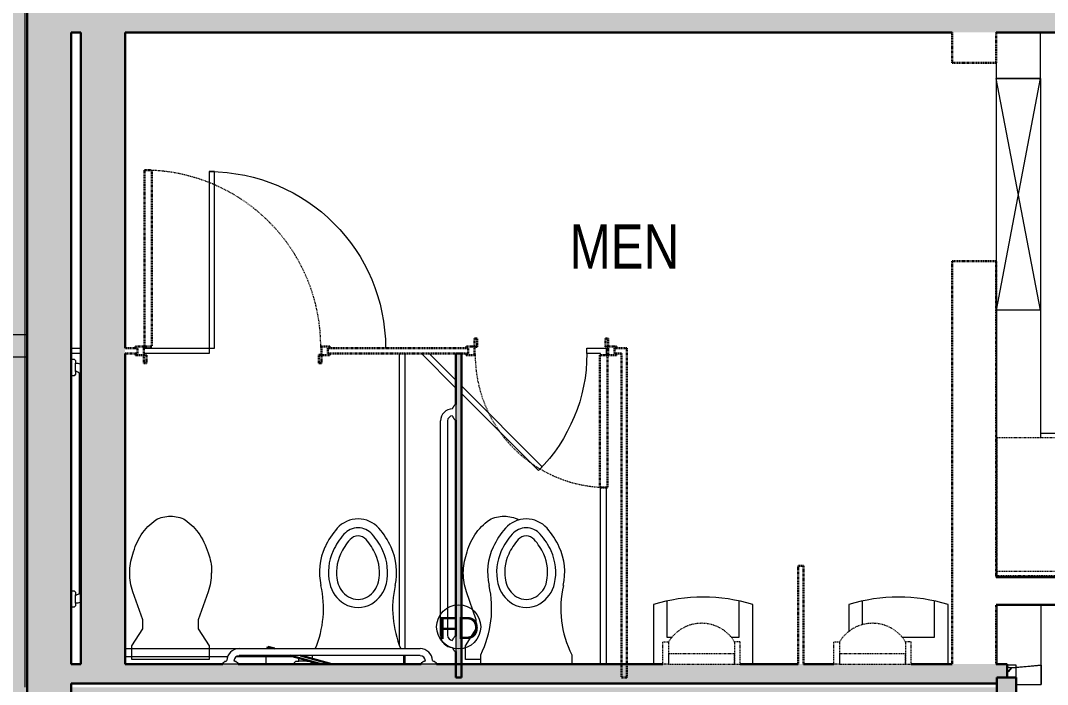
# Model space of a CAD drawing. Header units: inches. Extents: x -4451 to 2809, y -40 to 2719.
# Drawn here: x -1078.9 to -892.7, y 1577.9 to 1698.3 of the extents above; entities that cross this region are included whole.
import ezdxf

# ---------------------------------------------------------------- set-up
doc = ezdxf.new("R2010")
doc.units = ezdxf.units.IN
doc.header["$MEASUREMENT"] = 0
doc.linetypes.add('Demolished', pattern=[0.1875, 0.125, -0.0625])
for name, color, linetype, lineweight in [('7th Floor_dwg', 8, 'Continuous', 9), ('A-Anno-Bldg', 7, 'Continuous', 9), ('A-ANNO-NOTE', 131, 'Continuous', 18), ('A-DETL-GENF', 92, 'Continuous', 9), ('A-DETL-THIN', 151, 'Continuous', 9), ('A-DOOR', 31, 'Continuous', 18), ('A-Flor-Case-Exst', 7, 'Continuous', 9), ('A-Flor-Pfix', 7, 'Continuous', 9), ('A-Flor-Pfix-Exst', 7, 'Continuous', 9), ('A-Flor-Spcl', 7, 'Continuous', 9), ('A-Flor-Tptn', 7, 'Continuous', 9), ('A-WALL', 113, 'Continuous', 18), ('A-Wall-Bldg', 7, 'Continuous', 9), ('A-Wall-Exst', 7, 'Continuous', 9), ('A-Wall-Open', 7, 'Continuous', 9), ('A-WALL-PATT', 111, 'Continuous', 18), ('I-FURN', 30, 'Continuous', 18), ('I-WALL', 2, 'Demolished', 9), ('P-SANR-FIXT', 6, 'Continuous', 18), ('Q-CASE', 31, 'Demolished', 9)]:
    doc.layers.add(name, color=color, linetype=linetype, lineweight=lineweight)
doc.styles.add('Arial', font='arial.ttf', dxfattribs={"width": 0.8, "height": 8})
doc.styles.add('Arial_3', font='arial.ttf', dxfattribs={"height": 4})

# ---------------------------------------------------------------- blocks, each defined once
blk = doc.blocks.new('7th Floor_dwg_Stall _Accessible_-6970072-Level 07 DEMOLITION PLAN')
at = {"layer": 'A-Flor-Pfix', "flags": 128}
blk.add_lwpolyline([(13.32, 24.84), (8.19, 23.04), (6.59, 23.04), (3.5, 25), (1, 25), (1, 11), (3.5, 11), (6.59, 12.96), (8.19, 12.96), (13.32, 11.16)], dxfattribs=at)
at = {"layer": 'A-Flor-Pfix'}
for centre, radius, start, end in [((16.72, 14.88), 10.52, 90, 108.8354), ((17.24, 17.38), 8.05, 71.1646, 93.7754), ((16.16, 11.47), 14.01, 57.6462, 74.7553), ((17.24, 14.02), 11.29, 36.0611, 55.3641), ((21.07, 18), 5.93, 0, 26.7012), ((21.07, 18), 5.93, 333.2988, 360), ((17.24, 21.98), 11.29, 304.6359, 323.9389), ((16.7, 23.91), 13.2, 284.9626, 301.7838), ((16.72, 21.12), 10.52, 251.1646, 270), ((16.72, 21.12), 10.52, 270, 288.8354)]:
    blk.add_arc(centre, radius, start, end, dxfattribs=at)
at = {"layer": 'A-Flor-Spcl'}
for p, q in [((0.75, 42.75), (0.75, 41.25)), ((1.5, 40.47), (1.5, 29.84)), ((3, 36.81), (3, 40.75)), ((3, 9.75), (3, 35.58)), ((1.5, 28.35), (1.5, 9.75)), ((11.25, 0.75), (12.75, 0.75)), ((13.25, 1.5), (52.75, 1.5)), ((53.25, 0.75), (54.75, 0.75))]:
    blk.add_line(p, q, dxfattribs=at)
at = {"layer": 'A-Flor-Spcl', "flags": 128}
for points in [[(0.89, 42.75), (0.75, 42.75), (0.75, 43.25), (0.5, 43.5), (0.2, 43.5)], [(0.2, 40.5), (0.5, 40.5), (0.75, 40.75), (0.75, 41.25), (1, 41.25)], [(11.25, 1), (11.25, 0.75), (10.75, 0.75), (10.5, 0.5), (10.5, 0)], [(13.5, 0), (13.5, 0.5), (13.25, 0.75), (12.75, 0.75), (12.75, 1)], [(53.25, 1), (53.25, 0.75), (52.75, 0.75), (52.5, 0.5), (52.5, 0)], [(55.5, 0), (55.5, 0.5), (55.25, 0.75), (54.75, 0.75), (54.75, 1)]]:
    blk.add_lwpolyline(points, dxfattribs=at)
at = {"layer": 'A-Flor-Spcl'}
for centre, radius, start, end in [((1, 40.75), 0.5, 48.184, 90), ((1, 40.75), 2, 68.4341, 76.8201), ((1, 40.75), 2, 360, 1.2752), ((13.25, 1), 2, 157.4044, 180), ((13.25, 1), 0.5, 90, 180), ((52.75, 1), 0.5, 0, 90), ((52.75, 1), 2, 0, 22.5956)]:
    blk.add_arc(centre, radius, start, end, dxfattribs=at)
at = {"layer": 'A-Flor-Tptn'}
for p, q in [((1.72, 60.5), (0.2, 60.5)), ((56.5, 60.5), (2.99, 60.5)), ((0.2, 59.5), (0.26, 59.5)), ((3.7, 59.5), (56.5, 59.5)), ((56.5, 1.75), (56.5, 0)), ((57.5, 0), (57.5, 1.75))]:
    blk.add_line(p, q, dxfattribs=at)
at = {"layer": 'A-Flor-Tptn', "flags": 128}
blk.add_lwpolyline([(57.5, 13.13), (57.5, 25), (56.5, 25), (56.5, 13.13)], dxfattribs=at)
blk.add_lwpolyline([(57.5, 25), (57.5, 26), (89.5, 26), (89.5, 25)], close=True, dxfattribs=at)
at = {"layer": 'A-Flor-Tptn'}
blk.add_arc((57.5, 25), 32, 360, 90, dxfattribs=at)
blk = doc.blocks.new('7th Floor_dwg_Stall-6970073-Level 07 DEMOLITION PLAN')
at = {"layer": 'A-Flor-Pfix', "flags": 128}
blk.add_lwpolyline([(1, 13.75), (1, 11), (3.5, 11), (6.59, 12.96), (8.19, 12.96), (13.32, 11.16)], dxfattribs=at)
at = {"layer": 'A-Flor-Pfix'}
for centre, radius, start, end in [((17.24, 14.02), 11.29, 36.0611, 36.3501), ((21.07, 18), 5.93, 0, 26.7012), ((21.07, 18), 5.93, 333.2988, 360), ((17.24, 21.98), 11.29, 304.6359, 323.9389), ((16.7, 23.91), 13.2, 284.9626, 301.7838), ((16.72, 21.12), 10.52, 251.1646, 270), ((16.72, 21.12), 10.52, 270, 288.8354)]:
    blk.add_arc(centre, radius, start, end, dxfattribs=at)
at = {"layer": 'A-Flor-Tptn'}
for p, q in [((32.23, 36.5), (0.2, 36.5)), ((0.2, 35.5), (32.23, 35.5)), ((50.25, 9.25), (56.5, 3)), ((56.5, 4.41), (51.66, 9.25))]:
    blk.add_line(p, q, dxfattribs=at)
at = {"layer": 'A-Flor-Tptn', "flags": 128}
for points in [[(56.23, 35.5), (56.5, 35.5), (56.5, 33), (57.5, 33), (57.5, 36.5), (56.23, 36.5)], [(50.66, 10.25), (35.99, 24.92), (35.29, 24.21), (49.25, 10.25)]]:
    blk.add_lwpolyline(points, dxfattribs=at)
at = {"layer": 'A-Flor-Tptn'}
blk.add_arc((56.5, 3), 30, 90, 135, dxfattribs=at)
blk = doc.blocks.new('7th Floor_dwg-6970059-Level 07 DEMOLITION PLAN')
at = {"layer": 'A-Flor-Case-Exst'}
blk.add_line((-833.47, 1623.4), (-893.97, 1623.4), dxfattribs=at)
at = {"layer": 'A-Flor-Pfix-Exst'}
for p, q in [((-964.12, 1592.41), (-964.12, 1581.6)), ((-946.12, 1581.6), (-946.12, 1592.41)), ((-928.7, 1592.41), (-928.7, 1587.45)), ((-926.2, 1588.76), (-926.2, 1593.05)), ((-910.7, 1581.6), (-910.7, 1592.41))]:
    blk.add_line(p, q, dxfattribs=at)
at = {"layer": 'A-Flor-Pfix-Exst', "flags": 128}
for points in [[(-960.77, 1586.41), (-961.62, 1586.41), (-961.62, 1593.05)], [(-948.62, 1593.05), (-948.62, 1586.41), (-950.05, 1586.41)], [(-913.2, 1593.05), (-913.2, 1586.41), (-919.05, 1586.41)]]:
    blk.add_lwpolyline(points, dxfattribs=at)
at = {"layer": 'A-Flor-Pfix-Exst'}
for centre in [(-955.12, 1562.41), (-919.7, 1562.41)]:
    blk.add_arc(centre, 31.32, 73.3008, 106.6992, dxfattribs=at)
at = {"layer": 'A-Wall-Bldg'}
for p, q in [((-901.88, 1592.36), (-901.84, 1581.6)), ((-898.33, 1581.4), (-899.96, 1581.4)), ((-898.33, 1579.15), (-898.33, 1581.4))]:
    blk.add_line(p, q, dxfattribs=at)
at = {"layer": 'A-Wall-Bldg', "flags": 128}
for points in [[(-901.97, 1690.65), (-901.97, 1687.77), (-893.96, 1687.77), (-893.96, 1696.15)], [(-893.86, 1622.65), (-893.86, 1645.78), (-901.91, 1645.78), (-901.91, 1599.38), (-901.9, 1597.36)], [(-898.33, 1577.9), (-893.83, 1577.9), (-893.83, 1581.4), (-893.84, 1581.4), (-893.84, 1592.36)]]:
    blk.add_lwpolyline(points, dxfattribs=at)
at = {"layer": 'A-Wall-Exst', "flags": 128}
blk.add_lwpolyline([(-1077.72, 1641.31), (-1245.9, 1641.31), (-1245.9, 1619.31), (-1241.9, 1619.31), (-1241.9, 1637.31), (-1077.72, 1637.31)], dxfattribs=at)
at = {"layer": 'A-Wall-Open'}
blk.add_line((-901.96, 1687.77), (-901.96, 1645.77), dxfattribs=at)
at = {"layer": 'A-Wall-Open', "flags": 128}
blk.add_lwpolyline([(-893.91, 1645.78), (-901.96, 1687.77), (-893.96, 1687.77), (-893.96, 1645.78), (-901.91, 1645.78), (-893.96, 1687.78)], dxfattribs=at)
at = {"layer": 'A-WALL-PATT', "color": 7, "lineweight": 9}
for p, q in [((-893.96, 1687.78), (-901.96, 1687.78)), ((-895.65, 1597.65), (-895.36, 1597.36)), ((-895.36, 1597.36), (-895.65, 1597.65)), ((-898.33, 1581.4), (-899.96, 1581.4))]:
    blk.add_line(p, q, dxfattribs=at)
at = {"layer": 'A-WALL-PATT', "color": 7, "lineweight": 9, "flags": 128}
for points in [[(-893.91, 1645.78), (-896.28, 1645.78), (-901.91, 1645.78)], [(-899.96, 1580.01), (-899.17, 1580.9), (-893.84, 1581.4), (-896.21, 1581.17), (-899.17, 1580.9), (-899.96, 1581.05)], [(-893.83, 1581.4), (-893.83, 1580.9), (-893.83, 1577.9)], [(-899.96, 1581.05), (-899.17, 1580.9), (-899.76, 1580.23), (-899.96, 1580.01)]]:
    blk.add_lwpolyline(points, dxfattribs=at)
at = {"extrusion": (0, 0, -1), "zscale": -1, "rotation": 90.00000000000001}
for name, p in [('7th Floor_dwg_Stall _Accessible_-6970072-Level 07 DEMOLITION PLAN', (1069.72, 1581.4)), ('7th Floor_dwg_Stall-6970073-Level 07 DEMOLITION PLAN', (1009.22, 1581.4))]:
    blk.add_blockref(name, p, dxfattribs=at)
at = {"layer": 'A-Anno-Bldg', "insert": (-969.4, 1661.32), "char_height": 8, "width": 23.5052, "attachment_point": 2, "line_spacing_factor": 0.941778, "style": 'Arial'}
blk.add_mtext('MEN', dxfattribs=at)
blk = doc.blocks.new('P-Grab_Bar-36in - 36 INCH-3759717-Level 07 DEMOLITION PLAN')
at = {"layer": 'I-FURN', "lineweight": 9}
for p, q in [((-1039.29, 1584.39), (-1006.43, 1584.39)), ((-1006.44, 1583.12), (-1039.29, 1583.12)), ((-1042.26, 1581.6), (-1042.26, 1581.74)), ((-1039.46, 1581.6), (-1042.26, 1581.6)), ((-1041.57, 1582.21), (-1041.5, 1582.21)), ((-1040.23, 1582.21), (-1040.16, 1582.21)), ((-1039.46, 1581.74), (-1039.46, 1581.6)), ((-1006.26, 1581.6), (-1006.26, 1581.74)), ((-1003.46, 1581.6), (-1006.26, 1581.6)), ((-1005.57, 1582.21), (-1005.5, 1582.21)), ((-1004.23, 1582.21), (-1004.16, 1582.21)), ((-1003.46, 1581.74), (-1003.46, 1581.6))]:
    blk.add_line(p, q, dxfattribs=at)
for centre, radius, start, end in [((-1039.29, 1582.18), 2.21, 90, 179.1445), ((-1039.28, 1582.17), 0.946, 90.5765, 177.6589), ((-1006.44, 1582.17), 0.946, 2.3393, 89.6607), ((-1006.44, 1582.18), 2.21, 0.8636, 89.8856), ((-1042.17, 1581.74), 0.0934, 88.0011, 180), ((-1042.17, 1581.93), 0.0984, 272.9558, 347.0471), ((-1041.99, 1581.86), 0.0975, 89.156, 150.8479), ((-1042.01, 1582.06), 0.0998, 280.0133, 343.9943), ((-1041.83, 1581.98), 0.0983, 82.1862, 147.824), ((-1041.81, 1582.33), 0.259, 270.2678, 327.7398), ((-1041.57, 1582.18), 0.0327, 86.7864, 147.7398), ((-1040.16, 1582.18), 0.0327, 32.2602, 93.2136), ((-1039.91, 1582.33), 0.259, 212.2602, 269.7322), ((-1039.9, 1581.98), 0.0983, 32.176, 97.8138), ((-1039.72, 1582.06), 0.0998, 196.0057, 259.9867), ((-1039.73, 1581.86), 0.0975, 29.1521, 90.844), ((-1039.55, 1581.93), 0.0984, 192.9529, 267.0442), ((-1039.56, 1581.74), 0.0934, 0, 91.9989), ((-1006.17, 1581.74), 0.0934, 88, 180), ((-1006.17, 1581.93), 0.0984, 272.955, 347.045), ((-1005.99, 1581.86), 0.0975, 89.1532, 150.8468), ((-1006.01, 1582.06), 0.0998, 280.0117, 343.9883), ((-1005.83, 1581.98), 0.0983, 82.1794, 147.8206), ((-1005.81, 1582.33), 0.259, 270.2661, 327.7339), ((-1005.57, 1582.18), 0.0327, 86.7675, 147.7339), ((-1004.16, 1582.18), 0.0327, 32.2704, 93.2464), ((-1003.91, 1582.33), 0.259, 212.2704, 269.7352), ((-1003.9, 1581.98), 0.0983, 32.1818, 97.8257), ((-1003.72, 1582.06), 0.0998, 196.0161, 259.9895), ((-1003.73, 1581.86), 0.0975, 29.154, 90.8489), ((-1003.55, 1581.93), 0.0984, 192.9565, 267.0456), ((-1003.56, 1581.74), 0.0934, 0, 92.0008)]:
    blk.add_arc(centre, radius, start, end, dxfattribs=at)
blk = doc.blocks.new('P-Grab_Bar-42in - 42 INCH-3757786-Level 07 DEMOLITION PLAN')
at = {"layer": 'I-FURN', "lineweight": 9}
for p, q in [((-1000.57, 1627.9), (-1000.57, 1627.97)), ((-1000.1, 1628.66), (-999.96, 1628.66)), ((-999.96, 1628.66), (-999.96, 1625.86)), ((-1000.57, 1626.56), (-1000.57, 1626.63)), ((-1002.75, 1586.83), (-1002.75, 1625.69)), ((-1001.48, 1625.69), (-1001.48, 1586.83)), ((-999.96, 1625.86), (-1000.1, 1625.86)), ((-1000.57, 1585.9), (-1000.57, 1585.97)), ((-1000.1, 1586.66), (-999.96, 1586.66)), ((-999.96, 1586.66), (-999.96, 1583.86)), ((-1000.57, 1584.56), (-1000.57, 1584.62)), ((-999.96, 1583.86), (-1000.1, 1583.86))]:
    blk.add_line(p, q, dxfattribs=at)
for centre, radius, start, end in [((-1000.54, 1625.69), 2.21, 90.8636, 179.8856), ((-1000.54, 1627.97), 0.0327, 122.2704, 183.2464), ((-1000.7, 1628.21), 0.259, 302.2704, 359.7352), ((-1000.34, 1628.23), 0.0983, 122.1818, 187.8257), ((-1000.42, 1628.4), 0.0998, 286.0161, 349.9895), ((-1000.22, 1628.39), 0.0975, 119.154, 180.8489), ((-1000.29, 1628.57), 0.0984, 282.9565, 357.0456), ((-1000.1, 1628.57), 0.0934, 90, 182.0008), ((-1000.53, 1625.68), 0.946, 92.3393, 179.6607), ((-1000.54, 1626.56), 0.0327, 176.7675, 237.7339), ((-1000.7, 1626.31), 0.259, 0.2661, 57.7339), ((-1000.34, 1626.3), 0.0983, 172.1794, 237.8206), ((-1000.42, 1626.12), 0.0998, 10.0117, 73.9883), ((-1000.22, 1626.13), 0.0975, 179.1532, 240.8468), ((-1000.29, 1625.95), 0.0984, 2.955, 77.045), ((-1000.1, 1625.95), 0.0934, 178, 270), ((-1000.54, 1586.83), 2.21, 180, 269.1445), ((-1000.53, 1586.84), 0.946, 180.5765, 267.6589), ((-1000.54, 1585.97), 0.0327, 122.2602, 183.2136), ((-1000.7, 1586.21), 0.259, 302.2602, 359.7322), ((-1000.34, 1586.23), 0.0983, 122.176, 187.8138), ((-1000.42, 1586.4), 0.0998, 286.0057, 349.9867), ((-1000.22, 1586.39), 0.0975, 119.1521, 180.844), ((-1000.29, 1586.57), 0.0984, 282.9529, 357.0442), ((-1000.1, 1586.57), 0.0934, 90, 181.9989), ((-1000.54, 1584.56), 0.0327, 176.7864, 237.7398), ((-1000.7, 1584.31), 0.259, 0.2678, 57.7398), ((-1000.34, 1584.3), 0.0983, 172.1862, 237.824), ((-1000.42, 1584.12), 0.0998, 10.0133, 73.9943), ((-1000.22, 1584.13), 0.0975, 179.156, 240.8479), ((-1000.29, 1583.95), 0.0984, 2.9558, 77.0471), ((-1000.1, 1583.95), 0.0934, 178.0011, 270)]:
    blk.add_arc(centre, radius, start, end, dxfattribs=at)
blk = doc.blocks.new('Door - Single - Solid Door 2-6995626-Level 07 DEMOLITION PLAN')
at = {"layer": 'A-DOOR', "color": 250, "linetype": 'Demolished', "lineweight": 30}
for p, q in [((-8.01, 24.86), (-6.63, 24.86)), ((-8.01, 0.86), (-8.01, 24.86)), ((-6.63, 24.86), (-6.63, 0.86)), ((-9.63, 0.86), (-9.63, 0.59)), ((-8.13, 0.86), (-9.63, 0.86)), ((-8.13, -0.64), (-8.13, 0.86)), ((-6.63, 0.86), (-8.01, 0.86)), ((17.62, 0.86), (16.12, 0.86)), ((16.12, 0.86), (16.12, -0.64)), ((17.62, 0.59), (17.62, 0.86)), ((-9.63, -0.41), (-9.63, -0.68)), ((-9.63, -0.68), (-8.13, -0.68)), ((-7.63, -0.64), (-8.13, -0.64)), ((-8.13, -0.68), (-8.13, -2.14)), ((-7.63, -2.14), (-7.63, -0.64)), ((16.12, -0.64), (15.62, -0.64)), ((15.62, -0.64), (15.62, -2.14)), ((16.12, -2.14), (16.12, -0.68)), ((16.12, -0.68), (17.62, -0.68)), ((17.62, -0.68), (17.62, -0.41)), ((-8.13, -2.14), (-7.63, -2.14)), ((15.62, -2.14), (16.12, -2.14))]:
    blk.add_line(p, q, dxfattribs=at)
at = {"layer": 'A-DOOR', "color": 7, "linetype": 'Demolished', "lineweight": 9}
blk.add_arc((-8.01, 0.86), 24, 359.5, 90, dxfattribs=at)
blk = doc.blocks.new('Door - Single - Solid Door 3-6994858-Level 07 DEMOLITION PLAN')
at = {"layer": 'A-DOOR', "color": 250, "linetype": 'Demolished', "lineweight": 30}
for p, q in [((-12.01, 32.86), (-10.63, 32.86)), ((-12.01, 0.86), (-12.01, 32.86)), ((-10.63, 32.86), (-10.63, 0.86)), ((-13.63, 0.86), (-13.63, 0.59)), ((-12.13, 0.86), (-13.63, 0.86)), ((-12.13, -0.64), (-12.13, 0.86)), ((-10.63, 0.86), (-12.01, 0.86)), ((21.62, 0.86), (20.12, 0.86)), ((20.12, 0.86), (20.12, -0.64)), ((21.62, 0.59), (21.62, 0.86)), ((-13.63, -0.41), (-13.63, -0.68)), ((-13.63, -0.68), (-12.13, -0.68)), ((-11.63, -0.64), (-12.13, -0.64)), ((-12.13, -0.68), (-12.13, -2.14)), ((-11.63, -2.14), (-11.63, -0.64)), ((20.12, -0.64), (19.62, -0.64)), ((19.62, -0.64), (19.62, -2.14)), ((20.12, -2.14), (20.12, -0.68)), ((20.12, -0.68), (21.62, -0.68)), ((21.62, -0.68), (21.62, -0.41)), ((-12.13, -2.14), (-11.63, -2.14)), ((19.62, -2.14), (20.12, -2.14))]:
    blk.add_line(p, q, dxfattribs=at)
at = {"layer": 'A-DOOR', "color": 7, "linetype": 'Demolished', "lineweight": 9}
blk.add_arc((-12.01, 0.86), 32, 359.5, 90, dxfattribs=at)
blk = doc.blocks.new('P-Toilet-Wall-3D - Wall Mount-7004060-Level 07 DEMOLITION PLAN')
at = {"layer": 'P-SANR-FIXT', "lineweight": 9}
for p, q in [((-1025.96, 1582.54), (-1025.96, 1583.12)), ((-1009.46, 1583.12), (-1009.46, 1581.66)), ((-1025.96, 1581.66), (-1025.96, 1582.02)), ((-1024.63, 1581.66), (-1025.96, 1581.66)), ((-1018.96, 1581.66), (-1022.7, 1581.66)), ((-1018.96, 1581.6), (-1018.96, 1581.66)), ((-1009.46, 1581.66), (-1016.46, 1581.66)), ((-1016.46, 1581.66), (-1016.46, 1581.6))]:
    blk.add_line(p, q, dxfattribs=at)
for centre, radius, start, end in [((-1017.71, 1602.9), 5.03, 41.296, 138.704), ((-1010.9, 1596.92), 14.09, 138.704, 155.296), ((-1017.71, 1602.9), 3.4, 41.296, 138.704), ((-1024.52, 1596.92), 14.09, 24.704, 41.296), ((-1010.9, 1596.92), 12.47, 138.704, 155.296), ((-1010.9, 1596.92), 11, 138.704, 155.296), ((-1017.71, 1602.9), 1.93, 41.296, 138.704), ((-1024.52, 1596.92), 11, 24.704, 41.296), ((-1024.52, 1596.92), 12.47, 24.704, 41.296), ((-1013.78, 1598.25), 10.93, 155.296, 192.704), ((-1013.78, 1598.25), 9.3, 155.296, 192.704), ((-1021.65, 1598.25), 9.3, 347.296, 24.704), ((-1021.65, 1598.25), 10.93, 347.296, 24.704), ((-1013.78, 1598.25), 7.83, 155.296, 192.704), ((-1021.65, 1598.25), 7.83, 347.296, 24.704), ((-1017.28, 1597.46), 5.71, 192.704, 239.296), ((-1017.28, 1597.46), 4.24, 192.704, 239.296), ((-1018.14, 1597.46), 4.24, 300.704, 347.296), ((-1018.14, 1597.46), 5.71, 300.704, 347.296), ((-1042.81, 1591.7), 18.83, 337.0894, 12.704), ((-992.61, 1591.7), 18.83, 167.296, 202.9106), ((-1017.71, 1596.73), 4.87, 239.296, 300.704), ((-1017.71, 1596.73), 3.4, 239.296, 300.704)]:
    blk.add_arc(centre, radius, start, end, dxfattribs=at)
blk = doc.blocks.new('P-Toilet-Wall-3D - Wall Mount-V16-Level 07 DEMOLITION PLAN')
at = {"layer": 'P-SANR-FIXT', "lineweight": 9}
for p, q in [((-995.46, 1581.66), (-995.46, 1583.29)), ((-978.96, 1583.29), (-978.96, 1581.66)), ((-988.46, 1581.66), (-995.46, 1581.66)), ((-988.46, 1581.6), (-988.46, 1581.66)), ((-978.96, 1581.66), (-985.96, 1581.66)), ((-985.96, 1581.66), (-985.96, 1581.6))]:
    blk.add_line(p, q, dxfattribs=at)
for centre, radius, start, end in [((-987.21, 1602.9), 5.03, 41.296, 138.704), ((-980.4, 1596.92), 14.09, 138.704, 155.296), ((-987.21, 1602.9), 3.4, 41.296, 138.704), ((-994.02, 1596.92), 14.09, 24.704, 41.296), ((-980.4, 1596.92), 12.47, 138.704, 155.296), ((-980.4, 1596.92), 11, 138.704, 155.296), ((-987.21, 1602.9), 1.93, 41.296, 138.704), ((-994.02, 1596.92), 11, 24.704, 41.296), ((-994.02, 1596.92), 12.47, 24.704, 41.296), ((-983.28, 1598.25), 10.93, 155.296, 192.704), ((-983.28, 1598.25), 9.3, 155.296, 192.704), ((-991.15, 1598.25), 9.3, 347.296, 24.704), ((-991.15, 1598.25), 10.93, 347.296, 24.704), ((-983.28, 1598.25), 7.83, 155.296, 192.704), ((-991.15, 1598.25), 7.83, 347.296, 24.704), ((-986.78, 1597.46), 5.71, 192.704, 239.296), ((-986.78, 1597.46), 4.24, 192.704, 239.296), ((-987.64, 1597.46), 4.24, 300.704, 347.296), ((-987.64, 1597.46), 5.71, 300.704, 347.296), ((-1012.31, 1591.7), 18.83, 333.4615, 12.704), ((-962.11, 1591.7), 18.83, 167.296, 206.5385), ((-987.21, 1596.73), 4.87, 239.296, 300.704), ((-987.21, 1596.73), 3.4, 239.296, 300.704)]:
    blk.add_arc(centre, radius, start, end, dxfattribs=at)
blk = doc.blocks.new('P-Urinal-Wall-3D - P-Urinal-Wall-3D-7000593-Level 07 DEMOLITION PLAN')
at = {"layer": 'P-SANR-FIXT', "color": 7, "linetype": 'Demolished', "lineweight": 9}
for p, q in [((-11.29, 1.75), (-11.29, 5.75)), ((-11.29, 5.75), (-10.29, 5.75)), ((-10.29, 5.75), (-10.29, 1.75)), ((2.73, 5.75), (1.71, 5.75)), ((1.71, 5.75), (1.71, 1.75)), ((2.73, 1.75), (2.73, 5.75)), ((1.71, 3.6), (-10.29, 3.6)), ((-10.29, 3.6), (-10.29, 1.75)), ((1.71, 1.75), (1.71, 3.6)), ((-10.29, 1.75), (-11.29, 1.75)), ((-10.29, 1.75), (1.71, 1.75)), ((1.71, 1.75), (2.73, 1.75))]:
    blk.add_line(p, q, dxfattribs=at)
blk.add_arc((-4.29, 2.14), 7, 31.0027, 148.9973, dxfattribs=at)
blk = doc.blocks.new('Door-Single-Panel - ACCESS PANEL 2-V30-Level 07 DEMOLITION PLAN')
at = {"layer": 'A-DOOR', "color": 8, "lineweight": 30}
for p, q in [((-5.59, 4.86), (-5.68, 4.54)), ((-4.4, 4.54), (-5.59, 4.86)), ((-1.6, 3.27), (4.07, 1.75)), ((6, 1.75), (0.34, 3.27))]:
    blk.add_line(p, q, dxfattribs=at)
at = {"layer": 'A-DOOR', "lineweight": 9}
for start, end in [(165, 166.551), (172.7328, 180)]:
    blk.add_arc((6, 1.75), 12, start, end, dxfattribs=at)

msp = doc.modelspace()

# ---------------------------------------------------------------- hatches: boundary and pattern name
at = {"layer": 'A-DETL-GENF'}
h = msp.add_hatch(color=9, dxfattribs=at)
h.paths.add_polyline_path([(-46.99, 364.9), (17.53, 364.9), (17.53, 682.08), (1.53, 682.08), (1.53, 699.9), (-11.09, 699.9), (-11.09, 723.9), (1.53, 723.9), (1.53, 741.71), (17.53, 741.71), (17.53, 1043.71), (-295.09, 1043.71), (-295.09, 1026.58), (-295.24, 1026.23), (-295.59, 1026.08), (-336.59, 1026.08), (-336.59, 1010.58), (-367.41, 1010.58), (-367.41, 1041.58), (-352.09, 1041.58), (-352.09, 1083.08), (-334.47, 1083.08), (-334.47, 1325.08), (-350.47, 1325.08), (-350.47, 1342.9), (-363.09, 1342.9), (-363.09, 1366.9), (-350.47, 1366.9), (-350.47, 1384.71), (-334.47, 1384.71), (-334.47, 1685.08), (-350.47, 1685.08), (-350.47, 1702.9), (-363.09, 1702.9), (-363.09, 1726.9), (-350.47, 1726.9), (-350.47, 1744.71), (-334.47, 1744.71), (-334.47, 2045.08), (-350.47, 2045.08), (-350.47, 2067.08), (-364.09, 2067.08), (-364.09, 2080.71), (-387.53, 2080.71), (-387.53, 2096.71), (-687.9, 2096.71), (-687.9, 1934.23), (-653.72, 1934.23), (-653.72, 1008.9), (-717.72, 1008.9), (-717.72, 1012.9), (-657.72, 1012.9), (-657.72, 1930.23), (-691.9, 1930.23), (-691.9, 2080.71), (-705.72, 2080.71), (-705.72, 2068.08), (-729.72, 2068.08), (-729.72, 2080.71), (-747.53, 2080.71), (-747.53, 2096.71), (-1047.9, 2096.71), (-1047.9, 2080.71), (-1065.72, 2080.71), (-1065.72, 2068.08), (-1089.72, 2068.08), (-1089.72, 2080.71), (-1107.53, 2080.71), (-1107.53, 2096.71), (-1414.47, 2096.71), (-1414.47, 2080.71), (-1437.9, 2080.71), (-1437.9, 2061.08), (-1467.53, 2061.08), (-1467.53, 1854.9), (-2127.9, 1854.9), (-2127.9, 2061.08), (-2157.53, 2061.08), (-2157.53, 2080.71), (-2180.97, 2080.71), (-2180.97, 2096.71), (-2487.9, 2096.71), (-2487.9, 2080.71), (-2505.72, 2080.71), (-2505.72, 2068.08), (-2529.72, 2068.08), (-2529.72, 2080.71), (-2547.53, 2080.71), (-2547.53, 2096.71), (-2860.09, 2096.71), (-2860.09, 2260.21), (-3613.29, 2260.21), (-3613.29, 1886.27), (-3565.29, 1886.27), (-3565.29, 1702.15), (-3538.29, 1702.15), (-3538.29, 1641.65), (-3565.29, 1641.65), (-3565.29, 1462.15), (-3538.29, 1462.15), (-3538.29, 1401.65), (-3565.29, 1401.65), (-3565.29, 1222.15), (-3538.29, 1222.15), (-3538.29, 1161.65), (-3565.29, 1161.65), (-3565.29, 982.15), (-3538.29, 982.15), (-3538.29, 921.65), (-3565.29, 921.65), (-3565.29, 737.52), (-3613.29, 737.52), (-3613.29, 364.9), (-3212.09, 364.9), (-3212.09, 412.9), (-3027.97, 412.9), (-3027.97, 439.9), (-2967.47, 439.9), (-2967.47, 412.9), (-2787.97, 412.9), (-2787.97, 439.9), (-2727.47, 439.9), (-2727.47, 412.9), (-2547.97, 412.9), (-2547.97, 439.9), (-2487.47, 439.9), (-2487.47, 412.9), (-2307.97, 412.9), (-2307.97, 439.9), (-2247.47, 439.9), (-2247.47, 412.9), (-2067.97, 412.9), (-2067.97, 439.9), (-2007.47, 439.9), (-2007.47, 412.9), (-1827.97, 412.9), (-1827.97, 439.9), (-1767.47, 439.9), (-1767.47, 412.9), (-1587.97, 412.9), (-1587.97, 439.9), (-1527.47, 439.9), (-1527.47, 412.9), (-1347.97, 412.9), (-1347.97, 439.9), (-1287.47, 439.9), (-1287.47, 412.9), (-1107.97, 412.9), (-1107.97, 439.9), (-1047.47, 439.9), (-1047.47, 412.9), (-867.97, 412.9), (-867.97, 439.9), (-807.47, 439.9), (-807.47, 412.9), (-627.97, 412.9), (-627.97, 439.9), (-567.47, 439.9), (-567.47, 412.9), (-383.34, 412.9), (-383.34, 364.9), (-48.49, 364.9)], flags=0)
h.paths.add_polyline_path([(-3584.77, 369.4), (-3608.77, 369.4), (-3608.77, 393.4), (-3584.77, 393.4), (-3584.77, 378.52)], flags=0)
h.paths.add_polyline_path([(-10.97, 376.27), (-10.97, 400.27), (13.03, 400.27), (13.03, 376.27)], flags=0)
h.paths.add_polyline_path([(-345.72, 378.52), (-369.72, 378.52), (-369.72, 429.9), (-345.72, 429.9), (-345.72, 408.39)], flags=0)
h.paths.add_polyline_path([(-3249.72, 378.52), (-3249.72, 429.9), (-3225.72, 429.9), (-3225.72, 378.52)], flags=0)
h.paths.add_polyline_path([(-3599.66, 699.9), (-3599.66, 723.9), (-3548.29, 723.9), (-3548.29, 699.9), (-3570.14, 699.9)], flags=0)
h.paths.add_polyline_path([(-345.72, 778.9), (-369.72, 778.9), (-369.72, 802.9), (-345.72, 802.9)], flags=0)
h.paths.add_polyline_path([(-1799.72, 778.9), (-1809.72, 778.9), (-1809.72, 802.9), (-1785.72, 802.9), (-1785.72, 778.9), (-1795.72, 778.9)], flags=0)
h.paths.add_polyline_path([(-1569.72, 778.9), (-1569.72, 802.9), (-1545.72, 802.9), (-1545.72, 778.9)], flags=0)
h.paths.add_polyline_path([(-2517.72, 778.9), (-2541.72, 778.9), (-2541.72, 802.9), (-2517.72, 802.9)], flags=0)
h.paths.add_polyline_path([(-2877.72, 778.9), (-2877.72, 802.9), (-2853.72, 802.9), (-2853.72, 778.9)], flags=0)
h.paths.add_polyline_path([(-2049.72, 778.9), (-2049.72, 802.9), (-2025.72, 802.9), (-2025.72, 778.9)], flags=0)
h.paths.add_polyline_path([(-741.72, 778.9), (-741.72, 802.9), (-717.72, 802.9), (-717.72, 778.9)], flags=0)
h.paths.add_polyline_path([(-1321.72, 778.9), (-1321.72, 802.9), (-1297.72, 802.9), (-1297.72, 778.9)], flags=0)
h.paths.add_polyline_path([(-2297.72, 778.9), (-2297.72, 802.9), (-2273.72, 802.9), (-2273.72, 778.9)], flags=0)
h.paths.add_polyline_path([(-1053.72, 778.9), (-1077.72, 778.9), (-1077.72, 802.9), (-1053.72, 802.9)], flags=0)
h.paths.add_polyline_path([(-3211.97, 778.9), (-3211.97, 802.9), (-3187.97, 802.9), (-3187.97, 778.9)], flags=0)
h.paths.add_polyline_path([(-2541.72, 941.4), (-2877.72, 941.4), (-2877.72, 1015.27), (-2878.47, 1015.27), (-2878.47, 1016.77), (-2876.97, 1016.77), (-2876.97, 1017.27), (-2875.47, 1017.27), (-2875.47, 1016.77), (-2873.47, 1016.77), (-2873.47, 1015.27), (-2874.22, 1015.27), (-2874.22, 1012.9), (-2850.22, 1012.9), (-2850.22, 988.9), (-2874.22, 988.9), (-2874.22, 944.9), (-2748.22, 944.9), (-2748.22, 1072.9), (-2874.22, 1072.9), (-2874.22, 1054.52), (-2873.47, 1054.52), (-2873.47, 1053.02), (-2875.47, 1053.02), (-2875.47, 1052.52), (-2876.97, 1052.52), (-2876.97, 1053.02), (-2878.47, 1053.02), (-2878.47, 1054.52), (-2877.72, 1054.52), (-2877.72, 1080.9), (-2517.72, 1080.9), (-2517.72, 941.4), (-2529.72, 941.4)], flags=0)
h.paths.add_polyline_path([(-2541.72, 944.9), (-2529.72, 944.9), (-2529.72, 967.9), (-2532.47, 967.9), (-2532.47, 972.4), (-2735.97, 972.4), (-2735.97, 945.15), (-2736.22, 945.15), (-2736.22, 944.9), (-2735.97, 944.9)], flags=0)
h.paths.add_polyline_path([(-847.22, 945.15), (-859.47, 945.15), (-859.47, 981.15), (-847.22, 981.15), (-847.22, 955.77)], flags=0)
h.paths.add_polyline_path([(-1075.22, 967.9), (-1075.22, 1003.9), (-1062.97, 1003.9), (-1062.97, 967.9)], flags=0)
h.paths.add_polyline_path([(-2532.47, 975.9), (-2532.47, 1003.9), (-2529.72, 1003.9), (-2529.72, 1042.4), (-2532.47, 1042.4), (-2532.47, 1072.9), (-2735.97, 1072.9), (-2735.97, 1036.9), (-2736.22, 1036.9), (-2736.22, 981.15), (-2735.97, 981.15), (-2735.97, 975.9), (-2693.6, 975.9)], flags=0)
h.paths.add_polyline_path([(-745.22, 988.9), (-745.22, 1012.9), (-721.22, 1012.9), (-721.22, 988.9)], flags=0)
h.paths.add_polyline_path([(-1321.72, 1012.9), (-1321.72, 1018.9), (-1329.72, 1018.9), (-1329.72, 1038.9), (-1545.72, 1038.9), (-1545.72, 1018.9), (-1569.72, 1018.9), (-1569.72, 1038.9), (-1785.72, 1038.9), (-1785.72, 1018.9), (-1809.72, 1018.9), (-1809.72, 1042.9), (-1799.72, 1042.9), (-1799.72, 1402.9), (-1809.72, 1402.9), (-1809.72, 1426.9), (-1799.72, 1426.9), (-1799.72, 1790.9), (-1795.72, 1790.9), (-1795.72, 1426.9), (-1785.72, 1426.9), (-1785.72, 1402.9), (-1795.72, 1402.9), (-1795.72, 1042.9), (-1141.72, 1042.9), (-1141.72, 1119.4), (-1137.72, 1119.4), (-1137.72, 1038.9), (-1305.72, 1038.9), (-1305.72, 1036.9), (-1297.72, 1036.9), (-1297.72, 1012.9), (-1305.72, 1012.9)], flags=0)
h.paths.add_polyline_path([(-1.41, 1013.9), (-10.97, 1013.9), (-10.97, 1037.9), (13.03, 1037.9), (13.03, 1013.9), (1.53, 1013.9)], flags=0)
h.paths.add_polyline_path([(-2289.72, 1018.9), (-2289.72, 1042.9), (-2265.72, 1042.9), (-2265.72, 1018.9), (-2273.72, 1018.9)], flags=0)
h.paths.add_polyline_path([(-2049.72, 1018.9), (-2049.72, 1042.9), (-2025.72, 1042.9), (-2025.72, 1018.9)], flags=0)
h.paths.add_polyline_path([(-3187.97, 1018.9), (-3211.97, 1018.9), (-3211.97, 1042.9), (-3187.97, 1042.9)], flags=0)
h.paths.add_polyline_path([(-859.47, 1036.9), (-859.47, 1072.9), (-847.22, 1072.9), (-847.22, 1036.9)], flags=0)
h.paths.add_polyline_path([(-1075.22, 1042.4), (-1075.22, 1078.4), (-1062.97, 1078.4), (-1062.97, 1042.4)], flags=0)
h.paths.add_polyline_path([(-1141.72, 1182.4), (-1141.72, 1457.9), (-1137.72, 1457.9), (-1137.72, 1182.4)], flags=0)
h.paths.add_polyline_path([(-823.98, 1220.9), (-1077.72, 1220.9), (-1077.72, 1353.94), (-1078.47, 1353.94), (-1078.47, 1355.44), (-1076.97, 1355.44), (-1076.97, 1355.94), (-1075.47, 1355.94), (-1075.47, 1355.44), (-1068.97, 1355.44), (-1068.97, 1353.94), (-1069.72, 1353.94), (-1069.72, 1325.9), (-987.72, 1325.9), (-987.72, 1403.82), (-994.28, 1403.82), (-994.28, 1403.07), (-995.78, 1403.07), (-995.78, 1404.57), (-996.28, 1404.57), (-996.28, 1406.57), (-995.78, 1406.57), (-995.78, 1408.07), (-994.28, 1408.07), (-994.28, 1407.32), (-987.72, 1407.32), (-987.72, 1429.9), (-1051.22, 1429.9), (-1051.22, 1407.32), (-1045.65, 1407.32), (-1045.65, 1408.07), (-1044.15, 1408.07), (-1044.15, 1406.57), (-1043.65, 1406.57), (-1043.65, 1404.57), (-1044.15, 1404.57), (-1044.15, 1403.07), (-1045.65, 1403.07), (-1045.65, 1403.82), (-1069.72, 1403.82), (-1069.72, 1393.19), (-1068.97, 1393.19), (-1068.97, 1391.69), (-1075.47, 1391.69), (-1075.47, 1391.19), (-1076.97, 1391.19), (-1076.97, 1391.69), (-1078.47, 1391.69), (-1078.47, 1393.19), (-1077.72, 1393.19), (-1077.72, 1478.27), (-1078.47, 1478.27), (-1078.47, 1479.77), (-1071.97, 1479.77), (-1071.97, 1480.27), (-1070.47, 1480.27), (-1070.47, 1479.77), (-1068.97, 1479.77), (-1068.97, 1478.27), (-1069.72, 1478.27), (-1069.72, 1433.4), (-901.83, 1433.4), (-901.83, 1521.9), (-1069.72, 1521.9), (-1069.72, 1517.52), (-1068.97, 1517.52), (-1068.97, 1516.02), (-1070.47, 1516.02), (-1070.47, 1515.52), (-1071.97, 1515.52), (-1071.97, 1516.02), (-1078.47, 1516.02), (-1078.47, 1517.52), (-1077.72, 1517.52), (-1077.72, 1577.4), (-1078.08, 1577.4), (-1078.08, 1708.15), (-1077.72, 1708.15), (-1077.72, 1762.15), (-1069.72, 1762.15), (-1069.72, 1744.15), (-1062.97, 1744.15), (-1062.97, 1708.15), (-732.47, 1708.15), (-732.47, 1744.15), (-720.22, 1744.15), (-720.22, 1708.15), (-717.72, 1708.15), (-717.72, 1696.15), (-714.97, 1696.15), (-714.97, 1692.27), (-714.22, 1692.27), (-714.22, 1690.77), (-717.72, 1690.77), (-717.72, 1654.52), (-714.22, 1654.52), (-714.22, 1653.02), (-714.97, 1653.02), (-714.97, 1613.77), (-714.22, 1613.77), (-714.22, 1612.27), (-717.72, 1612.27), (-717.72, 1576.02), (-714.22, 1576.02), (-714.22, 1574.52), (-714.97, 1574.52), (-714.97, 1536.9), (-717.72, 1536.9), (-717.72, 1429.9), (-733.72, 1429.9), (-733.72, 1387.9), (-717.72, 1387.9), (-717.72, 1380.77), (-716.97, 1380.77), (-716.97, 1379.27), (-718.47, 1379.27), (-718.47, 1378.77), (-719.97, 1378.77), (-719.97, 1379.27), (-721.97, 1379.27), (-721.97, 1380.77), (-721.22, 1380.77), (-721.22, 1384.4), (-752.72, 1384.4), (-752.72, 1348.4), (-721.22, 1348.4), (-721.22, 1352.9), (-717.72, 1352.9), (-717.72, 1272.52), (-716.97, 1272.52), (-716.97, 1271.02), (-718.97, 1271.02), (-718.97, 1270.52), (-720.47, 1270.52), (-720.47, 1271.02), (-721.97, 1271.02), (-721.97, 1272.52), (-721.22, 1272.52), (-721.22, 1275.15), (-756.22, 1275.15), (-756.22, 1420.4), (-847.22, 1420.4), (-847.22, 1228.9), (-721.22, 1228.9), (-721.22, 1233.27), (-721.97, 1233.27), (-721.97, 1234.77), (-720.47, 1234.77), (-720.47, 1235.27), (-718.97, 1235.27), (-718.97, 1234.77), (-716.97, 1234.77), (-716.97, 1233.27), (-717.72, 1233.27), (-717.72, 1220.9), (-795.28, 1220.9)], flags=0)
h.paths.add_polyline_path([(-2525.72, 1220.9), (-2877.72, 1220.9), (-2877.72, 1234.27), (-2878.47, 1234.27), (-2878.47, 1235.77), (-2876.47, 1235.77), (-2876.47, 1236.27), (-2874.97, 1236.27), (-2874.97, 1235.77), (-2873.47, 1235.77), (-2873.47, 1234.27), (-2874.22, 1234.27), (-2874.22, 1228.9), (-2748.22, 1228.9), (-2748.22, 1419.9), (-2839.22, 1419.9), (-2839.22, 1275.15), (-2874.22, 1275.15), (-2874.22, 1273.52), (-2873.47, 1273.52), (-2873.47, 1272.02), (-2874.97, 1272.02), (-2874.97, 1271.52), (-2876.47, 1271.52), (-2876.47, 1272.02), (-2878.47, 1272.02), (-2878.47, 1273.52), (-2877.72, 1273.52), (-2877.72, 1352.77), (-2878.47, 1352.77), (-2878.47, 1354.27), (-2876.97, 1354.27), (-2876.97, 1354.77), (-2875.47, 1354.77), (-2875.47, 1354.27), (-2873.47, 1354.27), (-2873.47, 1352.77), (-2874.22, 1352.77), (-2874.22, 1348.4), (-2842.72, 1348.4), (-2842.72, 1384.4), (-2874.22, 1384.4), (-2874.22, 1380.02), (-2873.47, 1380.02), (-2873.47, 1378.52), (-2875.47, 1378.52), (-2875.47, 1378.02), (-2876.97, 1378.02), (-2876.97, 1378.52), (-2878.47, 1378.52), (-2878.47, 1380.02), (-2877.72, 1380.02), (-2877.72, 1387.9), (-2842.72, 1387.9), (-2842.72, 1405.9), (-2853.29, 1405.9), (-2853.29, 1423.9), (-2842.72, 1423.9), (-2842.72, 1429.9), (-2877.72, 1429.9), (-2877.72, 1573.27), (-2878.47, 1573.27), (-2878.47, 1574.77), (-2877.72, 1574.77), (-2877.72, 1611.02), (-2878.47, 1611.02), (-2878.47, 1612.52), (-2877.72, 1612.52), (-2877.72, 1652.52), (-2878.47, 1652.52), (-2878.47, 1654.02), (-2877.72, 1654.02), (-2877.72, 1690.27), (-2878.47, 1690.27), (-2878.47, 1691.77), (-2877.72, 1691.77), (-2877.72, 1788.15), (-2517.72, 1788.15), (-2517.72, 1517.52), (-2516.97, 1517.52), (-2516.97, 1516.02), (-2523.47, 1516.02), (-2523.47, 1515.52), (-2524.97, 1515.52), (-2524.97, 1516.02), (-2526.47, 1516.02), (-2526.47, 1517.52), (-2525.72, 1517.52), (-2525.72, 1521.9), (-2693.6, 1521.9), (-2693.6, 1433.4), (-2537.85, 1433.4), (-2537.85, 1473.9), (-2525.72, 1473.9), (-2525.72, 1478.27), (-2526.47, 1478.27), (-2526.47, 1479.77), (-2524.97, 1479.77), (-2524.97, 1480.27), (-2523.47, 1480.27), (-2523.47, 1479.77), (-2516.97, 1479.77), (-2516.97, 1478.27), (-2517.72, 1478.27), (-2517.72, 1394.19), (-2516.97, 1394.19), (-2516.97, 1392.69), (-2518.47, 1392.69), (-2518.47, 1392.19), (-2519.97, 1392.19), (-2519.97, 1392.69), (-2526.47, 1392.69), (-2526.47, 1394.19), (-2525.72, 1394.19), (-2525.72, 1403.82), (-2549.78, 1403.82), (-2549.78, 1403.07), (-2551.28, 1403.07), (-2551.28, 1404.57), (-2551.78, 1404.57), (-2551.78, 1406.57), (-2551.28, 1406.57), (-2551.28, 1408.07), (-2549.78, 1408.07), (-2549.78, 1407.32), (-2544.72, 1407.32), (-2544.72, 1429.4), (-2544.22, 1429.4), (-2544.22, 1429.9), (-2607.72, 1429.9), (-2607.72, 1407.32), (-2601.15, 1407.32), (-2601.15, 1408.07), (-2599.65, 1408.07), (-2599.65, 1406.57), (-2599.15, 1406.57), (-2599.15, 1404.57), (-2599.65, 1404.57), (-2599.65, 1403.07), (-2601.15, 1403.07), (-2601.15, 1403.82), (-2607.72, 1403.82), (-2607.72, 1325.9), (-2525.72, 1325.9), (-2525.72, 1354.94), (-2526.47, 1354.94), (-2526.47, 1356.44), (-2519.97, 1356.44), (-2519.97, 1356.94), (-2518.47, 1356.94), (-2518.47, 1356.44), (-2516.97, 1356.44), (-2516.97, 1354.94), (-2517.72, 1354.94), (-2517.72, 1220.9), (-2520.22, 1220.9)], flags=0)
h.paths.add_polyline_path([(-2735.97, 1228.9), (-2532.47, 1228.9), (-2532.47, 1259.4), (-2525.72, 1259.4), (-2525.72, 1317.9), (-2744.72, 1317.9), (-2744.72, 1259.4), (-2735.97, 1259.4)], flags=0)
h.paths.add_polyline_path([(-859.47, 1228.9), (-859.47, 1259.4), (-850.72, 1259.4), (-850.72, 1317.9), (-1069.72, 1317.9), (-1069.72, 1259.4), (-1062.97, 1259.4), (-1062.97, 1228.9), (-901.83, 1228.9)], flags=0)
h.paths.add_polyline_path([(-721.22, 1287.4), (-721.22, 1344.9), (-752.72, 1344.9), (-752.72, 1287.4)], flags=0)
h.paths.add_polyline_path([(-2874.22, 1287.4), (-2842.72, 1287.4), (-2842.72, 1344.9), (-2874.22, 1344.9), (-2874.22, 1336.19)], flags=0)
h.paths.add_polyline_path([(-2744.72, 1325.9), (-2611.22, 1325.9), (-2611.22, 1429.9), (-2711.12, 1429.9), (-2711.12, 1417.65), (-2744.72, 1417.65), (-2744.72, 1329.63)], flags=0)
h.paths.add_polyline_path([(-859.47, 1325.9), (-850.72, 1325.9), (-850.72, 1417.65), (-884.31, 1417.65), (-884.31, 1429.9), (-984.22, 1429.9), (-984.22, 1325.9), (-901.83, 1325.9)], flags=0)
h.paths.add_polyline_path([(-716.97, 1353.52), (-717.72, 1353.52), (-717.72, 1353.9), (-721.22, 1353.9), (-721.22, 1353.52), (-721.97, 1353.52), (-721.97, 1355.02), (-719.97, 1355.02), (-719.97, 1355.52), (-718.47, 1355.52), (-718.47, 1355.02), (-716.97, 1355.02), (-716.97, 1353.9)], flags=0)
h.paths.add_polyline_path([(-737.22, 1387.9), (-737.22, 1429.9), (-752.72, 1429.9), (-752.72, 1423.9), (-742.14, 1423.9), (-742.14, 1405.9), (-752.72, 1405.9), (-752.72, 1387.9), (-742.14, 1387.9)], flags=0)
h.paths.add_polyline_path([(-2133.53, 1402.9), (-2157.53, 1402.9), (-2157.53, 1426.9), (-2133.49, 1426.9), (-2133.49, 1402.9)], flags=0)
h.paths.add_polyline_path([(-1461.72, 1402.9), (-1461.72, 1426.9), (-1437.72, 1426.9), (-1437.72, 1402.9)], flags=0)
h.paths.add_polyline_path([(-3187.97, 1402.9), (-3211.97, 1402.9), (-3211.97, 1426.9), (-3187.97, 1426.9)], flags=0)
h.paths.add_polyline_path([(-2787.72, 1423.4), (-2748.22, 1423.4), (-2748.22, 1429.9), (-2839.22, 1429.9), (-2839.22, 1423.4), (-2788.72, 1423.4)], flags=0)
h.paths.add_polyline_path([(-762.22, 1423.9), (-756.22, 1423.9), (-756.22, 1429.9), (-847.22, 1429.9), (-847.22, 1423.9), (-807.22, 1423.9)], flags=0)
h.paths.add_polyline_path([(-2526.49, 1433.4), (-2525.72, 1433.4), (-2525.72, 1470.4), (-2534.35, 1470.4), (-2534.35, 1433.4), (-2532.47, 1433.4)], flags=0)
h.paths.add_polyline_path([(-1062.97, 1525.4), (-993.3, 1525.4), (-993.3, 1561.47), (-1069.72, 1561.47), (-1069.72, 1560.13), (-1062.97, 1560.13), (-1062.97, 1526.41)], flags=0)
h.paths.add_polyline_path([(-989.8, 1525.4), (-958.7, 1525.4), (-958.7, 1561.47), (-989.8, 1561.47), (-989.8, 1526.41)], flags=0)
h.paths.add_polyline_path([(-948.86, 1525.4), (-905.97, 1525.4), (-905.97, 1560.13), (-901.83, 1560.13), (-901.83, 1561.47), (-955.2, 1561.47), (-955.2, 1525.4)], flags=0)
h.paths.add_polyline_path([(-2532.47, 1525.4), (-2532.47, 1560.13), (-2525.72, 1560.13), (-2525.72, 1561.47), (-2602.12, 1561.47), (-2602.12, 1525.4), (-2572.24, 1525.4)], flags=0)
h.paths.add_polyline_path([(-2640.23, 1525.4), (-2640.23, 1561.47), (-2693.6, 1561.47), (-2693.6, 1560.13), (-2689.47, 1560.13), (-2689.47, 1525.4)], flags=0)
h.paths.add_polyline_path([(-2605.62, 1525.4), (-2605.62, 1561.47), (-2636.73, 1561.47), (-2636.73, 1525.4)], flags=0)
h.paths.add_polyline_path([(-2634.67, 1564.97), (-2525.72, 1564.97), (-2525.72, 1577.9), (-2693.6, 1577.9), (-2693.6, 1564.97), (-2636.73, 1564.97)], flags=0)
h.paths.add_polyline_path([(-1062.97, 1564.97), (-901.83, 1564.97), (-901.83, 1577.4), (-1069.72, 1577.4), (-1069.72, 1564.97), (-1063.23, 1564.97)], flags=0)
h.paths.add_polyline_path([(-2786.22, 1708.15), (-2532.47, 1708.15), (-2532.47, 1744.15), (-2525.72, 1744.15), (-2525.72, 1776.15), (-2874.22, 1776.15), (-2874.22, 1744.15), (-2862.97, 1744.15), (-2862.97, 1708.15), (-2794.22, 1708.15)], flags=0)
h.paths.add_polyline_path([(-3187.97, 1738.9), (-3211.97, 1738.9), (-3211.97, 1762.9), (-3187.97, 1762.9)], flags=0)
h.paths.add_polyline_path([(-2145.72, 1793.9), (-2157.53, 1793.9), (-2157.53, 1817.9), (-2133.53, 1817.9), (-2133.53, 1793.9)], flags=0)
h.paths.add_polyline_path([(-1449.72, 1793.9), (-1461.9, 1793.9), (-1461.9, 1817.9), (-1437.72, 1817.9), (-1437.72, 1793.9), (-1437.9, 1793.9)], flags=0)
h.paths.add_polyline_path([(-1795.72, 1793.9), (-1809.72, 1793.9), (-1809.72, 1817.9), (-1785.72, 1817.9), (-1785.72, 1793.9)], flags=0)
h.paths.add_polyline_path([(-3565.29, 1899.9), (-3599.66, 1899.9), (-3599.66, 1923.9), (-3548.29, 1923.9), (-3548.29, 1899.9)], flags=0)
h.paths.add_polyline_path([(-2874.22, 2067.08), (-2889.66, 2067.08), (-2889.66, 2091.08), (-2865.66, 2091.08), (-2865.66, 2067.08)], flags=0)
h.paths.add_polyline_path([(-3211.97, 2067.08), (-3211.97, 2091.08), (-3187.97, 2091.08), (-3187.97, 2067.08)], flags=0)
h.paths.add_polyline_path([(-3211.97, 2231.21), (-3211.97, 2255.21), (-3187.97, 2255.21), (-3187.97, 2231.21)], flags=0)
h.paths.add_polyline_path([(-3608.47, 2231.71), (-3608.47, 2255.71), (-3584.47, 2255.71), (-3584.47, 2231.71)], flags=0)
h.paths.add_polyline_path([(-2865.72, 2234.71), (-2889.72, 2234.71), (-2889.72, 2258.71), (-2865.72, 2258.71)], flags=0)
at = {"layer": 'A-WALL-PATT', "lineweight": 9}
for points in [[(-1075.22, 1581.6), (-1069.72, 1581.6), (-1069.72, 1762.15), (-1077.72, 1762.15), (-1077.72, 1581.6)], [(-833.47, 1696.15), (-721.22, 1696.15), (-721.22, 1708.15), (-1069.72, 1708.15), (-1069.72, 1696.15), (-901.96, 1696.15)], [(-1067.96, 1581.6), (-1059.96, 1581.6), (-1059.96, 1696.15), (-1067.96, 1696.15), (-1067.96, 1621.51)], [(-999.33, 1581.6), (-998.96, 1581.62), (-998.96, 1637.9), (-999.96, 1637.9), (-999.96, 1581.6)], [(-980.08, 1578.1), (-901.83, 1578.1), (-901.83, 1579.15), (-899.96, 1579.15), (-899.96, 1581.6), (-1069.72, 1581.6), (-1069.72, 1578.1), (-995.68, 1578.1)], [(-898.33, 1560.13), (-898.33, 1579.15), (-901.83, 1579.15), (-901.83, 1560.13)]]:
    msp.add_hatch(color=7, dxfattribs=at).paths.add_polyline_path(points, flags=0)
h = msp.add_hatch(color=7, dxfattribs=at)
h.paths.add_polyline_path([(-1069.72, 1220.9), (-1069.72, 1354.32), (-1077.72, 1354.32), (-1077.72, 1220.9), (-1075.22, 1220.9)], flags=0)
h.paths.add_polyline_path([(-1075.22, 1392.82), (-1069.72, 1392.82), (-1069.72, 1405.9), (-1075.22, 1405.9), (-1075.22, 1429.9), (-1069.72, 1429.9), (-1069.72, 1478.65), (-1077.72, 1478.65), (-1077.72, 1392.82)], flags=0)
h.paths.add_polyline_path([(-1073.73, 1517.15), (-1069.72, 1517.15), (-1069.72, 1581.6), (-1077.72, 1581.6), (-1077.72, 1517.15), (-1075.22, 1517.15)], flags=0)

# ---------------------------------------------------------------- linework, layer by layer
at = {"layer": 'A-ANNO-NOTE', "lineweight": 9}
msp.add_circle((-999.46, 1588.35), 4, dxfattribs=at)
at = {"layer": 'A-DETL-THIN'}
msp.add_line((-1078.08, 1577.4), (-1078.08, 1708.15), dxfattribs=at)
at = {"layer": 'A-WALL', "color": 8, "lineweight": 30}
for p, q in [((-1077.72, 1762.15), (-1077.72, 1517.15)), ((-1069.72, 1696.15), (-1067.96, 1696.15)), ((-1069.72, 1581.6), (-1069.72, 1696.15)), ((-1067.96, 1696.15), (-1067.96, 1581.6)), ((-1059.96, 1696.15), (-909.96, 1696.15)), ((-1059.96, 1638.9), (-1059.96, 1696.15)), ((-901.96, 1696.15), (-833.47, 1696.15)), ((-1059.96, 1581.6), (-1059.96, 1637.9)), ((-1069.72, 1564.97), (-1069.72, 1578.1))]:
    msp.add_line(p, q, dxfattribs=at)
at = {"layer": 'A-WALL', "color": 250, "linetype": 'Demolished', "lineweight": 30}
for p, q in [((-909.96, 1696.15), (-909.96, 1690.65)), ((-901.96, 1690.65), (-901.96, 1696.15)), ((-909.96, 1690.65), (-901.96, 1690.65)), ((-901.96, 1654.65), (-909.96, 1654.65)), ((-909.96, 1654.65), (-909.96, 1581.6)), ((-901.96, 1597.36), (-901.96, 1654.65)), ((-901.96, 1581.6), (-901.96, 1592.36))]:
    msp.add_line(p, q, dxfattribs=at)
at = {"layer": 'I-WALL', "color": 250, "lineweight": 30}
for p, q in [((-1057.71, 1638.9), (-1059.96, 1638.9)), ((-1059.96, 1637.9), (-1057.71, 1637.9)), ((-1057.71, 1637.9), (-1057.71, 1638.9)), ((-997.71, 1638.9), (-1023.21, 1638.9)), ((-1023.21, 1638.9), (-1023.21, 1637.9)), ((-1023.21, 1637.9), (-997.71, 1637.9)), ((-997.71, 1637.9), (-997.71, 1638.9)), ((-968.96, 1638.9), (-971.21, 1638.9)), ((-971.21, 1638.9), (-971.21, 1637.9)), ((-971.21, 1637.9), (-969.96, 1637.9)), ((-969.96, 1637.9), (-969.96, 1579.15)), ((-968.96, 1579.15), (-968.96, 1638.9)), ((-936.91, 1599.41), (-937.91, 1599.41)), ((-937.91, 1599.41), (-937.91, 1581.6)), ((-936.91, 1581.6), (-936.91, 1599.41)), ((-969.96, 1579.15), (-968.96, 1579.15))]:
    msp.add_line(p, q, dxfattribs=at)
at = {"layer": 'I-WALL', "color": 8, "linetype": 'Continuous', "lineweight": 30}
for p, q in [((-999.96, 1637.9), (-999.96, 1628.66)), ((-998.96, 1637.9), (-999.96, 1637.9)), ((-998.96, 1579.15), (-998.96, 1637.9)), ((-999.96, 1625.86), (-999.96, 1586.66)), ((-833.47, 1597.36), (-901.96, 1597.36)), ((-901.96, 1592.36), (-833.47, 1592.36)), ((-999.96, 1583.86), (-999.96, 1579.15)), ((-1067.96, 1581.6), (-1069.72, 1581.6)), ((-1042.26, 1581.6), (-1059.96, 1581.6)), ((-1006.26, 1581.6), (-1039.46, 1581.6)), ((-962.41, 1581.6), (-1003.46, 1581.6)), ((-937.91, 1581.6), (-948.39, 1581.6)), ((-931.41, 1581.6), (-936.91, 1581.6)), ((-909.96, 1581.6), (-917.39, 1581.6)), ((-899.96, 1581.6), (-901.96, 1581.6)), ((-899.96, 1579.15), (-899.96, 1581.6)), ((-1069.72, 1578.1), (-901.83, 1578.1)), ((-999.96, 1579.15), (-998.96, 1579.15)), ((-901.83, 1560.13), (-901.83, 1579.15)), ((-901.83, 1579.15), (-898.33, 1579.15)), ((-898.33, 1560.13), (-898.33, 1579.15))]:
    msp.add_line(p, q, dxfattribs=at)
at = {"layer": 'Q-CASE', "color": 7}
for p, q in [((-833.58, 1622.65), (-901.83, 1622.65)), ((-901.83, 1622.65), (-901.83, 1598.4)), ((-833.58, 1598.4), (-901.83, 1598.4)), ((-901.83, 1598.4), (-901.83, 1597.65)), ((-901.83, 1597.65), (-833.58, 1597.65))]:
    msp.add_line(p, q, dxfattribs=at)

# ---------------------------------------------------------------- block references
at = {"layer": '7th Floor_dwg', "color": 7}
msp.add_blockref('7th Floor_dwg-6970059-Level 07 DEMOLITION PLAN', (0, 0), dxfattribs=at)
at = {"layer": 'A-DOOR', "color": 7, "linetype": 'Demolished', "lineweight": 9}
msp.add_blockref('Door - Single - Solid Door 3-6994858-Level 07 DEMOLITION PLAN', (-1044.46, 1638.31), dxfattribs=at)
at = {"layer": 'A-DOOR', "color": 7, "linetype": 'Demolished', "lineweight": 9, "rotation": 180}
msp.add_blockref('Door - Single - Solid Door 2-6995626-Level 07 DEMOLITION PLAN', (-980.47, 1638.49), dxfattribs=at)
at = {"layer": 'A-DOOR'}
msp.add_blockref('Door-Single-Panel - ACCESS PANEL 2-V30-Level 07 DEMOLITION PLAN', (-1028.46, 1579.85), dxfattribs=at)
at = {"layer": 'P-SANR-FIXT', "lineweight": 9}
for name in ['P-Grab_Bar-42in - 42 INCH-3757786-Level 07 DEMOLITION PLAN', 'P-Toilet-Wall-3D - Wall Mount-7004060-Level 07 DEMOLITION PLAN', 'P-Toilet-Wall-3D - Wall Mount-V16-Level 07 DEMOLITION PLAN', 'P-Grab_Bar-36in - 36 INCH-3759717-Level 07 DEMOLITION PLAN']:
    msp.add_blockref(name, (0, 0), dxfattribs=at)
at = {"layer": 'P-SANR-FIXT', "color": 7, "linetype": 'Demolished', "lineweight": 9}
for p in [(-951.12, 1579.85), (-920.12, 1579.85)]:
    msp.add_blockref('P-Urinal-Wall-3D - P-Urinal-Wall-3D-7000593-Level 07 DEMOLITION PLAN', p, dxfattribs=at)

# ---------------------------------------------------------------- texts
at = {"layer": 'A-ANNO-NOTE', "lineweight": 9, "insert": (-1003.16, 1590.15), "char_height": 4, "width": 9.292, "attachment_point": 1, "style": 'Arial_3'}
msp.add_mtext('FD', dxfattribs=at)

doc.saveas('drawing.dxf')
